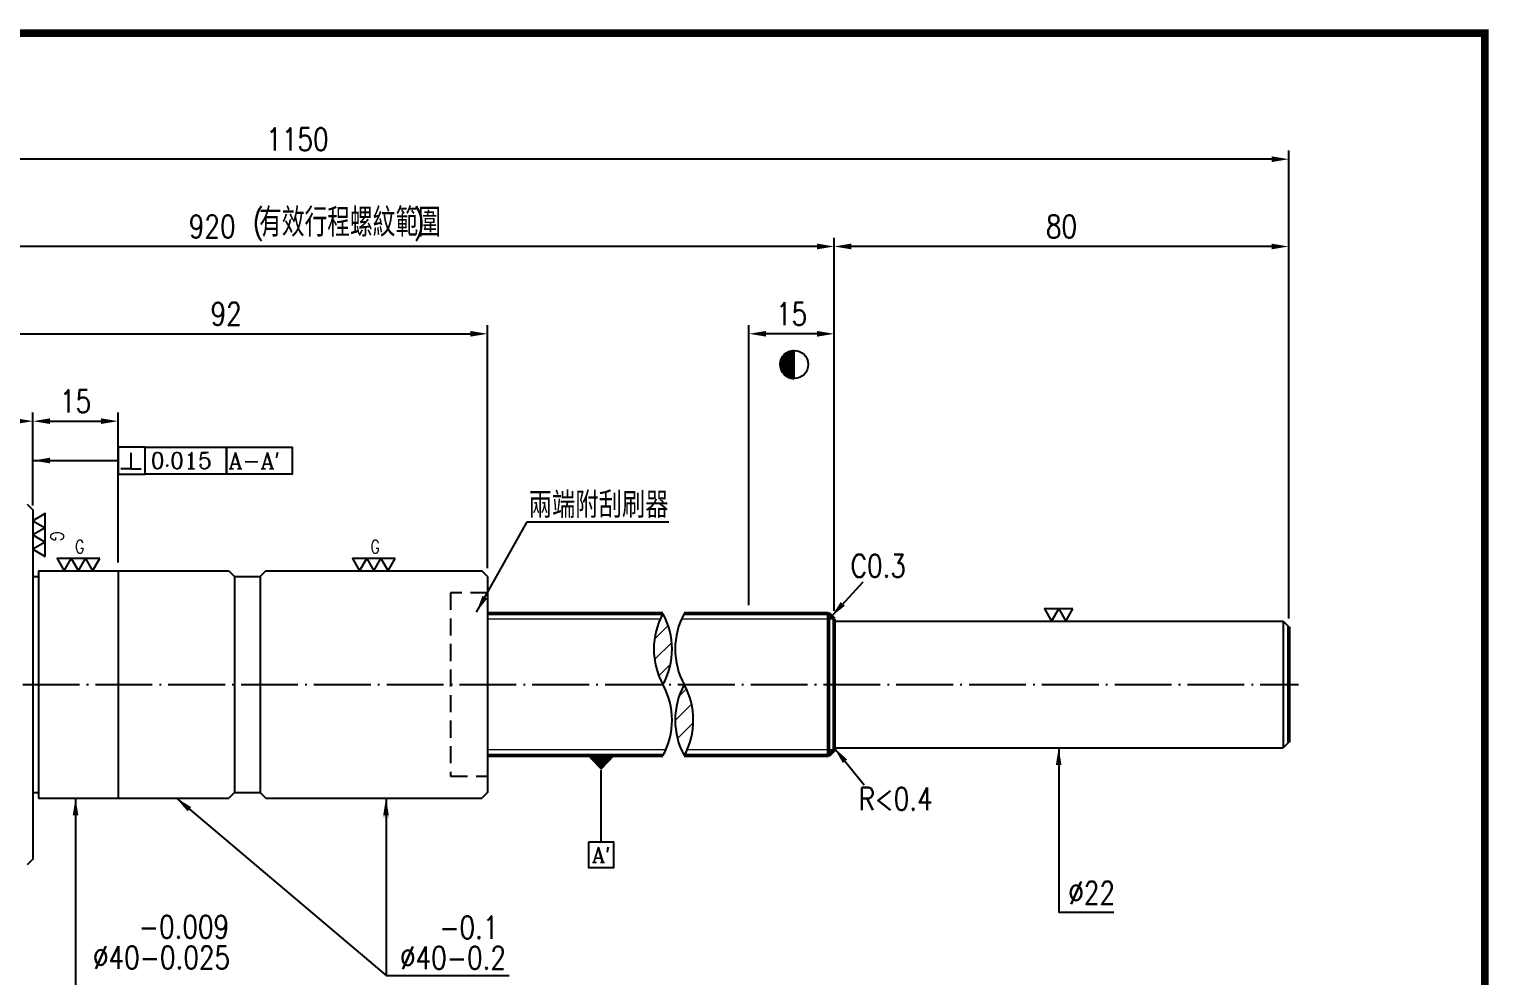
# Model space of a CAD drawing. Header units: millimetres. Extents: x 1056 to 1476, y 85 to 383.
# Drawn here: x 1219.6 to 1476.4, y 216.5 to 383.2 of the extents above; entities that cross this region are included whole.
import ezdxf
from ezdxf.enums import TextEntityAlignment as Align

# ---------------------------------------------------------------- set-up
doc = ezdxf.new("R2010")
doc.units = ezdxf.units.MM
doc.linetypes.add('C', pattern=[2.5625, 2, -0.25, 0.0625, -0.25])
doc.linetypes.add('H', pattern=[0.75, 0.5, -0.25])
for name, color, linetype in [('04', 4, 'Continuous'), ('05', 5, 'H'), ('C', 1, 'C'), ('CK_LEVEL_1', 7, 'Continuous')]:
    doc.layers.add(name, color=color, linetype=linetype)
for name, color, linetype, lineweight in [('AM_5', 3, 'Continuous', 25), ('群組1-AM_0', 7, 'Continuous', 50), ('群組1-AM_5', 3, 'Continuous', 25)]:
    doc.layers.add(name, color=color, linetype=linetype, lineweight=lineweight)
doc.styles.add('ROMANC', font='romanc')
doc.styles.add('SIMPLEX', font='simplex.shx', dxfattribs={"width": 0.8, "height": 4})
doc.styles.get("Standard").update_dxf_attribs({"font": 'txt.shx', "height": 4, "bigfont": 'CHINESET.SHX'})
doc.dimstyles.get("Standard").update_dxf_attribs({"dimscale": 0, "dimtxt": 4, "dimasz": 3, "dimexe": 1.5, "dimexo": 1.5, "dimgap": 1.5, "dimtad": 1, "dimdec": 3, "dimrnd": 0.0005, "dimdsep": 46, "dimtxsty": 'SIMPLEX', "dimcen": 0.09, "dimclrd": 6, "dimclre": 6, "dimclrt": 3, "dimadec": 1, "dimazin": 2, "dimtp": -0.1, "dimtm": 0.2, "dimtfac": 1, "dimtdec": 3, "dimtmove": 2, "dimatfit": 3, "dimfxl": 0, "dimtvp": 0.790698, "dimtolj": 1, "dimarcsym": 0})
doc.dimstyles.new('STANDARD$7', dxfattribs={"dimscale": 0, "dimtxt": 4, "dimasz": 3, "dimexe": 1.5, "dimexo": 1.5, "dimgap": 1.5, "dimtad": 1, "dimdec": 3, "dimrnd": 0.0005, "dimdsep": 46, "dimtxsty": 'SIMPLEX', "dimcen": 0.09, "dimclrd": 6, "dimclre": 6, "dimclrt": 3, "dimadec": 1, "dimazin": 2, "dimtp": -0.1, "dimtm": 0.2, "dimtfac": 1, "dimtdec": 3, "dimtmove": 2, "dimatfit": 3, "dimfxl": 0, "dimtvp": 0.790698, "dimtolj": 1, "dimarcsym": 0})

# ---------------------------------------------------------------- blocks, each defined once
blk = doc.blocks.new('*D53')
at = {"layer": 'AM_5', "color": 6, "lineweight": -2}
for p, q in [((1092.3, 280.78), (1092.3, 361.77)), ((1438.23, 360.27), (1095.3, 360.27)), ((1441.23, 279.43), (1441.23, 361.77))]:
    blk.add_line(p, q, dxfattribs=at)
at = {"layer": 'AM_5', "color": 6}
for points in [[(1095.3, 360.77), (1095.3, 359.77), (1092.3, 360.27)], [(1438.23, 360.77), (1438.23, 359.77), (1441.23, 360.27)]]:
    blk.add_solid(points, dxfattribs=at)
at = {"layer": 'Defpoints', "color": 0}
for p in [(1092.3, 360.27), (1092.3, 279.28), (1441.23, 277.93)]:
    blk.add_point(p, dxfattribs=at)
at = {"layer": 'AM_5', "color": 3, "insert": (1266.76, 363.77), "char_height": 4, "attachment_point": 5, "style": 'SIMPLEX'}
blk.add_mtext('\\A1;1150', dxfattribs=at)
blk = doc.blocks.new('*D54')
at = {"layer": 'AM_5', "color": 6, "lineweight": -2}
for p, q in [((1142.3, 281.78), (1142.3, 346.4)), ((1358.23, 344.9), (1145.3, 344.9)), ((1361.23, 280.78), (1361.23, 346.4))]:
    blk.add_line(p, q, dxfattribs=at)
at = {"layer": 'AM_5', "color": 6}
for points in [[(1145.3, 345.4), (1145.3, 344.4), (1142.3, 344.9)], [(1358.23, 345.4), (1358.23, 344.4), (1361.23, 344.9)]]:
    blk.add_solid(points, dxfattribs=at)
at = {"layer": 'Defpoints', "color": 0}
for p in [(1142.3, 344.9), (1142.3, 280.28), (1361.23, 279.28)]:
    blk.add_point(p, dxfattribs=at)
at = {"layer": 'AM_5', "color": 3, "insert": (1251.76, 348.4), "char_height": 4, "attachment_point": 5, "style": 'SIMPLEX'}
blk.add_mtext('\\A1;920', dxfattribs=at)
blk = doc.blocks.new('*D50')
at = {"layer": 'AM_5', "color": 6, "lineweight": -2}
for p, q in [((1208.21, 299.28), (1208.21, 331.03)), ((1211.21, 329.53), (1297.21, 329.53)), ((1300.21, 288.28), (1300.21, 331.03))]:
    blk.add_line(p, q, dxfattribs=at)
at = {"layer": 'AM_5', "color": 6}
for points in [[(1211.21, 330.03), (1211.21, 329.03), (1208.21, 329.53)], [(1297.21, 330.03), (1297.21, 329.03), (1300.21, 329.53)]]:
    blk.add_solid(points, dxfattribs=at)
at = {"layer": 'Defpoints', "color": 0}
for p in [(1300.21, 329.53), (1208.21, 297.78), (1300.21, 286.78)]:
    blk.add_point(p, dxfattribs=at)
at = {"layer": 'AM_5', "color": 3, "insert": (1254.21, 333.03), "char_height": 4, "attachment_point": 5, "style": 'SIMPLEX'}
blk.add_mtext('\\A1;92', dxfattribs=at)
blk = doc.blocks.new('*D51')
at = {"layer": 'AM_5', "color": 6, "lineweight": -2}
for p, q in [((1208.21, 300.03), (1208.21, 315.65)), ((1211.21, 314.15), (1217.21, 314.15)), ((1220.21, 299.28), (1220.21, 315.65))]:
    blk.add_line(p, q, dxfattribs=at)
at = {"layer": 'AM_5', "color": 6}
for points in [[(1211.21, 314.65), (1211.21, 313.65), (1208.21, 314.15)], [(1217.21, 314.65), (1217.21, 313.65), (1220.21, 314.15)]]:
    blk.add_solid(points, dxfattribs=at)
at = {"layer": 'Defpoints', "color": 0}
for p in [(1220.21, 314.15), (1208.21, 298.53), (1220.21, 297.78)]:
    blk.add_point(p, dxfattribs=at)
at = {"layer": 'AM_5', "color": 3, "insert": (1214.21, 317.65), "char_height": 4, "attachment_point": 5, "style": 'SIMPLEX'}
blk.add_mtext('\\A1;12', dxfattribs=at)
blk = doc.blocks.new('*D52')
at = {"layer": 'AM_5', "color": 6, "lineweight": -2}
for p, q in [((1220.21, 300.03), (1220.21, 315.65)), ((1223.21, 314.15), (1232.21, 314.15)), ((1235.21, 289.28), (1235.21, 315.65))]:
    blk.add_line(p, q, dxfattribs=at)
at = {"layer": 'AM_5', "color": 6}
for points in [[(1223.21, 314.65), (1223.21, 313.65), (1220.21, 314.15)], [(1232.21, 314.65), (1232.21, 313.65), (1235.21, 314.15)]]:
    blk.add_solid(points, dxfattribs=at)
at = {"layer": 'Defpoints', "color": 0}
for p in [(1235.21, 314.15), (1220.21, 298.53), (1235.21, 287.78)]:
    blk.add_point(p, dxfattribs=at)
at = {"layer": 'AM_5', "color": 3, "insert": (1227.71, 317.65), "char_height": 4, "attachment_point": 5, "style": 'SIMPLEX'}
blk.add_mtext('\\A1;15', dxfattribs=at)
blk = doc.blocks.new('*D55')
at = {"layer": 'Defpoints', "color": 0}
for p in [(1346.23, 329.53), (1346.23, 280.28), (1361.23, 279.28)]:
    blk.add_point(p, dxfattribs=at)
at = {"layer": '群組1-AM_5', "color": 6, "lineweight": -2}
for p, q in [((1346.23, 281.78), (1346.23, 331.03)), ((1358.23, 329.53), (1349.23, 329.53)), ((1361.23, 280.78), (1361.23, 331.03))]:
    blk.add_line(p, q, dxfattribs=at)
at = {"layer": '群組1-AM_5', "color": 6}
for points in [[(1349.23, 330.03), (1349.23, 329.03), (1346.23, 329.53)], [(1358.23, 330.03), (1358.23, 329.03), (1361.23, 329.53)]]:
    blk.add_solid(points, dxfattribs=at)
at = {"layer": '群組1-AM_5', "color": 3, "insert": (1353.73, 333.03), "char_height": 4, "attachment_point": 5, "style": 'SIMPLEX'}
blk.add_mtext('\\A1;15', dxfattribs=at)
blk = doc.blocks.new('*X44')
at = {"color": 0}
for p, q in [((508.66, 87.25), (512.19, 87.25)), ((508.68, 87.3), (512.19, 87.3)), ((508.71, 87.35), (512.19, 87.35)), ((508.74, 87.4), (512.19, 87.4)), ((508.77, 87.45), (512.19, 87.45)), ((508.8, 87.5), (512.19, 87.5)), ((508.83, 87.55), (512.19, 87.55)), ((508.87, 87.6), (512.19, 87.6)), ((508.9, 87.65), (512.19, 87.65)), ((508.94, 87.7), (512.19, 87.7)), ((508.97, 87.75), (512.19, 87.75)), ((509.01, 87.8), (512.19, 87.8)), ((509.05, 87.85), (512.19, 87.85)), ((509.09, 87.9), (512.19, 87.9)), ((509.13, 87.95), (512.19, 87.95)), ((509.18, 88), (512.19, 88)), ((509.22, 88.05), (512.19, 88.05)), ((509.27, 88.1), (512.19, 88.1)), ((509.31, 88.15), (512.19, 88.15)), ((509.36, 88.2), (512.19, 88.2)), ((509.41, 88.25), (512.19, 88.25)), ((509.47, 88.3), (512.19, 88.3)), ((509.52, 88.35), (512.19, 88.35)), ((509.58, 88.4), (512.19, 88.4)), ((509.64, 88.45), (512.19, 88.45)), ((509.7, 88.5), (512.19, 88.5)), ((509.76, 88.55), (512.19, 88.55)), ((509.83, 88.6), (512.19, 88.6)), ((509.9, 88.65), (512.19, 88.65)), ((509.97, 88.7), (512.19, 88.7)), ((510.05, 88.75), (512.19, 88.75)), ((510.13, 88.8), (512.19, 88.8)), ((510.22, 88.85), (512.19, 88.85)), ((510.31, 88.9), (512.19, 88.9)), ((510.41, 88.95), (512.19, 88.95)), ((510.51, 89), (512.19, 89)), ((510.62, 89.05), (512.19, 89.05)), ((510.75, 89.1), (512.19, 89.1)), ((510.89, 89.15), (512.19, 89.15)), ((511.04, 89.2), (512.19, 89.2)), ((511.22, 89.25), (512.19, 89.25)), ((511.45, 89.3), (512.19, 89.3)), ((511.81, 89.35), (512.19, 89.35)), ((508.19, 85.6), (512.19, 85.6)), ((508.19, 85.55), (512.19, 85.55)), ((508.19, 85.5), (512.19, 85.5)), ((508.19, 85.45), (512.19, 85.45)), ((508.19, 85.4), (512.19, 85.4)), ((508.19, 85.35), (512.19, 85.35)), ((508.19, 85.3), (512.19, 85.3)), ((508.19, 85.25), (512.19, 85.25)), ((508.19, 85.2), (512.19, 85.2)), ((508.19, 85.15), (512.19, 85.15)), ((508.2, 85.7), (512.19, 85.7)), ((508.2, 85.65), (512.19, 85.65)), ((508.2, 85.1), (512.19, 85.1)), ((508.2, 85.05), (512.19, 85.05)), ((508.2, 85), (512.19, 85)), ((508.21, 85.8), (512.19, 85.8)), ((508.21, 85.75), (512.19, 85.75)), ((508.21, 84.95), (512.19, 84.95)), ((508.21, 84.9), (512.19, 84.9)), ((508.22, 85.9), (512.19, 85.9)), ((508.22, 85.85), (512.19, 85.85)), ((508.22, 84.85), (512.19, 84.85)), ((508.23, 85.95), (512.19, 85.95)), ((508.23, 84.8), (512.19, 84.8)), ((508.23, 84.75), (512.19, 84.75)), ((508.24, 86), (512.19, 86)), ((508.24, 84.7), (512.19, 84.7)), ((508.25, 86.1), (512.19, 86.1)), ((508.25, 86.05), (512.19, 86.05)), ((508.25, 84.65), (512.19, 84.65)), ((508.26, 86.15), (512.19, 86.15)), ((508.26, 84.6), (512.19, 84.6)), ((508.27, 86.2), (512.19, 86.2)), ((508.27, 84.55), (512.19, 84.55)), ((508.28, 84.5), (512.19, 84.5)), ((508.29, 86.25), (512.19, 86.25)), ((508.29, 84.45), (512.19, 84.45)), ((508.3, 86.3), (512.19, 86.3)), ((508.31, 86.35), (512.19, 86.35)), ((508.31, 84.4), (512.19, 84.4)), ((508.32, 86.4), (512.19, 86.4)), ((508.32, 84.35), (512.19, 84.35)), ((508.33, 84.3), (512.19, 84.3)), ((508.34, 86.45), (512.19, 86.45)), ((508.35, 86.5), (512.19, 86.5)), ((508.35, 84.25), (512.19, 84.25)), ((508.36, 84.2), (512.19, 84.2)), ((508.37, 86.55), (512.19, 86.55)), ((508.38, 86.6), (512.19, 86.6)), ((508.38, 84.15), (512.19, 84.15)), ((508.39, 84.1), (512.19, 84.1)), ((508.4, 86.65), (512.19, 86.65)), ((508.41, 84.05), (512.19, 84.05)), ((508.42, 86.7), (512.19, 86.7)), ((508.43, 86.75), (512.19, 86.75)), ((508.43, 84), (512.19, 84)), ((508.45, 86.8), (512.19, 86.8)), ((508.45, 83.95), (512.19, 83.95)), ((508.47, 86.85), (512.19, 86.85)), ((508.47, 83.9), (512.19, 83.9)), ((508.49, 86.9), (512.19, 86.9)), ((508.49, 83.85), (512.19, 83.85)), ((508.51, 86.95), (512.19, 86.95)), ((508.51, 83.8), (512.19, 83.8)), ((508.53, 83.75), (512.19, 83.75)), ((508.54, 87), (512.19, 87)), ((508.55, 83.7), (512.19, 83.7)), ((508.56, 87.05), (512.19, 87.05)), ((508.57, 83.65), (512.19, 83.65)), ((508.58, 87.1), (512.19, 87.1)), ((508.6, 83.6), (512.19, 83.6)), ((508.61, 87.15), (512.19, 87.15)), ((508.62, 83.55), (512.19, 83.55)), ((508.63, 87.2), (512.19, 87.2)), ((508.65, 83.5), (512.19, 83.5)), ((508.68, 83.45), (512.19, 83.45)), ((508.7, 83.4), (512.19, 83.4)), ((508.73, 83.35), (512.19, 83.35)), ((508.76, 83.3), (512.19, 83.3)), ((508.79, 83.25), (512.19, 83.25)), ((508.83, 83.2), (512.19, 83.2)), ((508.86, 83.15), (512.19, 83.15)), ((508.89, 83.1), (512.19, 83.1)), ((508.93, 83.05), (512.19, 83.05)), ((508.96, 83), (512.19, 83)), ((509, 82.95), (512.19, 82.95)), ((509.04, 82.9), (512.19, 82.9)), ((509.08, 82.85), (512.19, 82.85)), ((509.12, 82.8), (512.19, 82.8)), ((509.16, 82.75), (512.19, 82.75)), ((509.21, 82.7), (512.19, 82.7)), ((509.25, 82.65), (512.19, 82.65)), ((509.3, 82.6), (512.19, 82.6)), ((509.35, 82.55), (512.19, 82.55)), ((509.4, 82.5), (512.19, 82.5)), ((509.45, 82.45), (512.19, 82.45)), ((509.5, 82.4), (512.19, 82.4)), ((509.56, 82.35), (512.19, 82.35)), ((509.62, 82.3), (512.19, 82.3)), ((509.68, 82.25), (512.19, 82.25)), ((509.74, 82.2), (512.19, 82.2)), ((509.81, 82.15), (512.19, 82.15)), ((509.88, 82.1), (512.19, 82.1)), ((509.95, 82.05), (512.19, 82.05)), ((510.03, 82), (512.19, 82)), ((510.11, 81.95), (512.19, 81.95)), ((510.19, 81.9), (512.19, 81.9)), ((510.28, 81.85), (512.19, 81.85)), ((510.38, 81.8), (512.19, 81.8)), ((510.48, 81.75), (512.19, 81.75)), ((510.59, 81.7), (512.19, 81.7)), ((510.71, 81.65), (512.19, 81.65)), ((510.84, 81.6), (512.19, 81.6)), ((510.99, 81.55), (512.19, 81.55)), ((511.17, 81.5), (512.19, 81.5)), ((511.38, 81.45), (512.19, 81.45)), ((511.68, 81.4), (512.19, 81.4))]:
    blk.add_line(p, q, dxfattribs=at)
blk = doc.blocks.new('3')
at = {"color": 3}
blk.add_line((0, -3.17), (0, 3.9), dxfattribs=at)
blk.add_circle((0, 0.37), 3.53, dxfattribs=at)
at = {"color": 3, "xscale": 0.8837036040517887, "yscale": 0.8837036040515329, "zscale": 0.8837036040515802}
blk.add_blockref('*X44', (-452.62, -75.07), dxfattribs=at)
blk = doc.blocks.new('*D57')
at = {"layer": 'CK_LEVEL_1', "color": 6, "lineweight": -2}
for p, q in [((1361.23, 280.78), (1361.23, 346.4)), ((1438.23, 344.9), (1364.23, 344.9)), ((1441.23, 279.43), (1441.23, 346.4))]:
    blk.add_line(p, q, dxfattribs=at)
at = {"layer": 'CK_LEVEL_1', "color": 6}
for points in [[(1364.23, 345.4), (1364.23, 344.4), (1361.23, 344.9)], [(1438.23, 345.4), (1438.23, 344.4), (1441.23, 344.9)]]:
    blk.add_solid(points, dxfattribs=at)
at = {"layer": 'Defpoints', "color": 0}
for p in [(1361.23, 344.9), (1361.23, 279.28), (1441.23, 277.93)]:
    blk.add_point(p, dxfattribs=at)
at = {"layer": 'CK_LEVEL_1', "color": 3, "insert": (1401.23, 348.4), "char_height": 4, "attachment_point": 5, "style": 'SIMPLEX'}
blk.add_mtext('\\A1;80', dxfattribs=at)

msp = doc.modelspace()

# ---------------------------------------------------------------- hatches: boundary and pattern name
at = {"lineweight": 0}
h = msp.add_hatch(dxfattribs=at)
h.set_pattern_fill('ANSI31', color=4, scale=0.8, style=0)
h.set_pattern_definition([(45, (-503.6456, -23.649), (-1.7960512, 1.7960512), [])])
h.paths.add_polyline_path([(1331.0821, 267.7795, 0.23349031), (1331.576, 279.2795), (1330.5882, 279.2795, 0.23349031)])
h.paths.add_polyline_path([(1334.8294, 267.7795, 0.23349031), (1334.3355, 256.2795), (1335.3233, 256.2795, 0.23349031)])

# ---------------------------------------------------------------- linework, layer by layer
for p, q in [((1219.2096, 299.5295), (1220.2096, 298.5295)), ((1220.2096, 298.5295), (1220.2096, 237.0295)), ((1221.2096, 287.7795), (1221.2096, 247.7795)), ((1235.2096, 287.7795), (1235.2096, 247.7795)), ((1254.7096, 287.7795), (1255.7096, 286.7795)), ((1261.2096, 287.7795), (1260.2096, 286.7795)), ((1261.2096, 287.7795), (1299.2096, 287.7795)), ((1300.2096, 286.7795), (1299.2096, 287.7795)), ((1220.2096, 286.7795), (1221.2096, 286.7795)), ((1255.7096, 286.7795), (1255.7096, 248.7795)), ((1255.7096, 286.7795), (1260.2096, 286.7795)), ((1260.2096, 286.7795), (1260.2096, 248.7795)), ((1300.2096, 286.7795), (1300.2096, 248.7795)), ((1361.2337, 278.9295), (1440.2337, 278.9295)), ((1361.2337, 256.6295), (1440.2337, 256.6295)), ((1220.2096, 248.7795), (1221.2096, 248.7795)), ((1255.7096, 248.7795), (1254.7096, 247.7795)), ((1255.7096, 248.7795), (1260.2096, 248.7795)), ((1260.2096, 248.7795), (1261.2096, 247.7795)), ((1261.2096, 247.7795), (1299.2096, 247.7795)), ((1300.2096, 248.7795), (1299.2096, 247.7795)), ((1220.2096, 237.0295), (1219.2096, 236.0295))]:
    msp.add_line(p, q)
at = {"color": 6}
for p, q in [((1307.1845, 296.4295), (1308.3531, 296.4295)), ((1308.3531, 296.4295), (1332.1456, 296.4295)), ((1282.3517, 216.5858), (1283.9249, 216.5858)), ((1282.3517, 216.5858), (1285.8517, 216.5858)), ((1283.9249, 216.5858), (1304.0391, 216.5858))]:
    msp.add_line(p, q, dxfattribs=at)
at = {"color": 4, "lineweight": 0}
for p, q in [((1330.5882, 279.2795), (1300.2096, 279.2795)), ((1361.2337, 279.2795), (1334.3355, 279.2795)), ((1331.576, 256.2795), (1300.2096, 256.2795)), ((1361.2337, 256.2795), (1335.3233, 256.2795))]:
    msp.add_line(p, q, dxfattribs=at)
at = {"const_width": 1.3946}
msp.add_lwpolyline([(1056.2803, 85.2957), (1475.7386, 85.2957), (1475.7386, 382.4567), (1056.2803, 382.4567)], close=True, dxfattribs=at)
at = {"color": 3}
for points in [[(1222.3823, 295.3722), (1222.3823, 297.881), (1220.2096, 296.6266)], [(1222.3823, 292.8634), (1222.3823, 295.3722), (1220.2096, 294.1178)], [(1222.3823, 290.3546), (1222.3823, 292.8634), (1220.2096, 291.609)], [(1226.9552, 289.9522), (1224.4464, 289.9522), (1225.7008, 287.7795)], [(1229.464, 289.9522), (1226.9552, 289.9522), (1228.2096, 287.7795)], [(1231.9728, 289.9522), (1229.464, 289.9522), (1230.7184, 287.7795)], [(1278.9552, 289.9522), (1276.4464, 289.9522), (1277.7008, 287.7795)], [(1281.464, 289.9522), (1278.9552, 289.9522), (1280.2096, 287.7795)], [(1283.9728, 289.9522), (1281.464, 289.9522), (1282.7184, 287.7795)], [(1400.7337, 281.1022), (1398.2249, 281.1022), (1399.4793, 278.9295)], [(1403.2425, 281.1022), (1400.7337, 281.1022), (1401.9881, 278.9295)]]:
    msp.add_lwpolyline(points, close=True, dxfattribs=at)
at = {"color": 6}
msp.add_solid([(1281.7599, 244.3447), (1282.9265, 244.3447), (1282.3323, 247.7795)], dxfattribs=at)
at = {"layer": '04'}
for p, q in [((1237.4282, 308.5986), (1237.4282, 305.7832)), ((1237.4282, 305.7832), (1235.7042, 305.7832)), ((1237.4282, 305.7832), (1239.2517, 305.7832)), ((1320.2096, 240.0505), (1320.2096, 252.7291))]:
    msp.add_line(p, q, dxfattribs=at)
for points in [[(1235.2096, 309.5983), (1235.2096, 304.8337), (1239.9742, 304.8337), (1239.9742, 309.5983)], [(1239.9742, 304.8337), (1239.9742, 309.5983), (1254.2679, 309.5983), (1254.2679, 304.8337)], [(1254.2679, 304.8337), (1254.2679, 309.5983), (1265.8164, 309.5983), (1265.8164, 304.8337)], [(1317.968, 240.0505), (1317.968, 235.5673), (1322.4512, 235.5673), (1322.4512, 240.0505)]]:
    msp.add_lwpolyline(points, close=True, dxfattribs=at)
msp.add_lwpolyline([(1320.2096, 252.7291, 0, 4.8419, 0), (1320.2096, 255.2795, 4.8419, 4.8419, 0)], format="xyseb", dxfattribs=at)
at = {"layer": '05', "ltscale": 6}
for p, q in [((1293.7096, 283.9295), (1293.7096, 251.6295)), ((1300.2096, 283.9295), (1293.7096, 283.9295)), ((1293.7096, 251.6295), (1300.2096, 251.6295))]:
    msp.add_line(p, q, dxfattribs=at)
at = {"layer": 'C', "ltscale": 5}
msp.add_line((1090.2826, 267.7795), (1442.952, 267.7795), dxfattribs=at)
at = {"layer": 'CK_LEVEL_1'}
for p, q in [((1221.2096, 287.7795), (1254.7096, 287.7795)), ((1440.2337, 278.9295), (1441.2337, 277.9295)), ((1440.2337, 278.9295), (1440.2337, 256.6295)), ((1441.2337, 257.6295), (1440.2337, 256.6295)), ((1221.2096, 247.7795), (1254.7096, 247.7795))]:
    msp.add_line(p, q, dxfattribs=at)
at = {"layer": 'CK_LEVEL_1', "color": 6}
msp.add_line((1410.4563, 227.6347), (1400.7337, 227.6347), dxfattribs=at)
at = {"layer": 'CK_LEVEL_1'}
for centre, start, end in [((1342.477, 274.0295), 151.255643, 208.744357), ((1319.6872, 274.0295), 331.255643, 28.744357), ((1346.2243, 274.0295), 151.255643, 208.744357), ((1319.6872, 261.5295), 331.255643, 28.744357), ((1346.2243, 261.5295), 151.255643, 208.744357), ((1323.4345, 261.5295), 331.255643, 28.744357)]:
    msp.add_arc(centre, 12.9964, start, end, dxfattribs=at)
at = {"layer": '群組1-AM_0'}
for p, q in [((1300.2096, 280.2795), (1331.0821, 280.2795)), ((1334.8294, 280.2795), (1360.2337, 280.2795)), ((1360.2337, 280.2795), (1360.2337, 255.2795)), ((1360.2337, 280.2795), (1361.2337, 279.2795)), ((1361.2337, 279.2795), (1361.2337, 256.2795)), ((1441.2337, 277.9295), (1441.2337, 257.6295)), ((1300.2096, 255.2795), (1331.0821, 255.2795)), ((1334.8294, 255.2795), (1360.2337, 255.2795)), ((1361.2337, 256.2795), (1360.2337, 255.2795))]:
    msp.add_line(p, q, dxfattribs=at)

# ---------------------------------------------------------------- block references
at = {"layer": 'CK_LEVEL_1', "lineweight": 0, "xscale": 0.7000000000000455, "yscale": 0.6999999999999886, "zscale": 0.7}
msp.add_blockref('3', (1354.1764, 323.8674), dxfattribs=at)

# ---------------------------------------------------------------- texts
at = {"style": 'SIMPLEX', "width": 0.8}
msp.add_text('(           )', height=4, dxfattribs=at).set_placement((1258.9013, 347.2276))
at = {"width": 0.8}
msp.add_text('有效行程螺紋範圍', height=5, dxfattribs=at).set_placement((1260.0167, 346.6312))
at = {"color": 3, "width": 0.9}
msp.add_text('兩端附刮刷器', height=4.56237, dxfattribs=at).set_placement((1307.4464, 297.1226))
at = {"color": 3, "style": 'SIMPLEX', "width": 0.8}
msp.add_text('G', height=2.3249, rotation=270, dxfattribs=at).set_placement((1224.4812, 294.7234), align=Align.MIDDLE_LEFT)
for p in [(1227.604, 292.0511), (1279.604, 292.0511)]:
    msp.add_text('G', height=2.3249, dxfattribs=at).set_placement(p, align=Align.MIDDLE_LEFT)
at = {"layer": '04', "style": 'ROMANC'}
for tag, p, s, height in [('0.015', (1240.9176, 305.7849), '0.00', 2.85875), ("A-A'", (1254.635, 305.7849), 'A', 2.8587), ("A'", (1318.5957, 236.4623), 'A', 2.6899)]:
    msp.add_attdef(tag, p, s, height=height, dxfattribs=at)
at = {"layer": 'CK_LEVEL_1', "color": 3, "char_height": 4, "width": 11.78141, "attachment_point": 1, "style": 'SIMPLEX'}
for s, insert in [('C0.3', (1364.1248, 290.6742)), ('R<0.4', (1365.5313, 249.6586))]:
    msp.add_mtext(s, dxfattribs=dict(at, insert=insert))
at = {"layer": 'CK_LEVEL_1', "color": 3, "char_height": 4, "attachment_point": 9, "style": 'SIMPLEX'}
for s, insert in [('%%C22', (1410.6536, 229.1108)), ('-0.009', (1254.7387, 223.1198)), ('-0.1', (1302.1424, 223.0372)), ('%%c40-0.025', (1254.9072, 217.7356)), ('%%c40-0.2', (1303.4643, 217.68))]:
    msp.add_mtext(s, dxfattribs=dict(at, insert=insert))

# ---------------------------------------------------------------- dimensions: what is measured, and where the dimension line sits
at = {"layer": 'AM_5'}
for base, p1, p2, text, picture, middle in [((1092.2962, 360.2719), (1441.2337, 277.9295), (1092.2962, 279.2795), '1150', '*D53', (1266.7649, 360.2719)), ((1142.2962, 344.8988), (1361.2337, 279.2795), (1142.2962, 280.2795), '920', '*D54', (1251.7649, 344.8988))]:
    dim = msp.add_linear_dim(base=base, p1=p1, p2=p2, text=text, dimstyle='Standard', override={"dimscale": 1, "dimrnd": 0, "dimadec": 3, "dimtmove": 0}, dxfattribs=at)
    dim.commit()
    dim.dimension.update_dxf_attribs({"geometry": picture, "text_midpoint": middle, "dimtype": 160})
for base, p1, p2, override, picture, middle in [((1300.2096, 329.5257), (1208.2096, 297.7795), (1300.2096, 286.7795), {"dimscale": 1, "dimgap": 1.5, "dimrnd": 0, "dimadec": 3, "dimtmove": 0}, '*D50', (1254.2096, 329.5257)), ((1220.2096, 314.1526), (1208.2096, 298.5295), (1220.2096, 297.7795), {"dimscale": 1, "dimrnd": 0, "dimadec": 3, "dimtmove": 0}, '*D51', (1214.2096, 314.1526))]:
    dim = msp.add_linear_dim(base=base, p1=p1, p2=p2, dimstyle='Standard', override=override, dxfattribs=at)
    dim.commit()
    dim.dimension.update_dxf_attribs({"geometry": picture, "text_midpoint": middle, "dimtype": 160})
dim = msp.add_linear_dim(base=(1235.2096, 314.1526), p1=(1220.2096, 298.5295), p2=(1235.2096, 287.7795), dimstyle='Standard', override={"dimscale": 1, "dimrnd": 0, "dimadec": 3, "dimtmove": 0}, dxfattribs=at)
dim.commit()
dim.dimension.update_dxf_attribs({"geometry": '*D52', "text_midpoint": (1227.7096, 317.6526)})
at = {"layer": 'CK_LEVEL_1'}
dim = msp.add_linear_dim(base=(1361.2337, 344.8988), p1=(1441.2337, 277.9295), p2=(1361.2337, 279.2795), dimstyle='Standard', override={"dimscale": 1}, dxfattribs=at)
dim.commit()
dim.dimension.update_dxf_attribs({"geometry": '*D57', "text_midpoint": (1401.2337, 348.3988)})
at = {"layer": '群組1-AM_5'}
dim = msp.add_linear_dim(base=(1346.2337, 329.5257), p1=(1361.2337, 279.2795), p2=(1346.2337, 280.2795), dimstyle='Standard', override={"dimscale": 1}, dxfattribs=at)
dim.commit()
dim.dimension.update_dxf_attribs({"geometry": '*D55', "text_midpoint": (1353.7337, 333.0257)})

# ---------------------------------------------------------------- leaders
at = {"layer": 'CK_LEVEL_1'}
for points in [[(1220.2096, 307.216), (1235.2096, 307.216)], [(1298.2754, 280.5463), (1307.1845, 296.4295)], [(1360.7337, 279.7795), (1366.3097, 285.8761)], [(1361.2337, 256.6295), (1366.4844, 250.1314)], [(1400.7337, 256.6295), (1400.7337, 227.6347)], [(1227.7096, 247.7795), (1227.7096, 213.0155)], [(1245.4596, 247.7795), (1282.3517, 216.5858)], [(1282.3517, 247.7795), (1282.3517, 216.5858)]]:
    msp.add_leader(points, dimstyle='STANDARD$7', override={"dimscale": 1, "dimgap": 1.5, "dimtad": 0}, dxfattribs=at)

doc.saveas('drawing.dxf')
